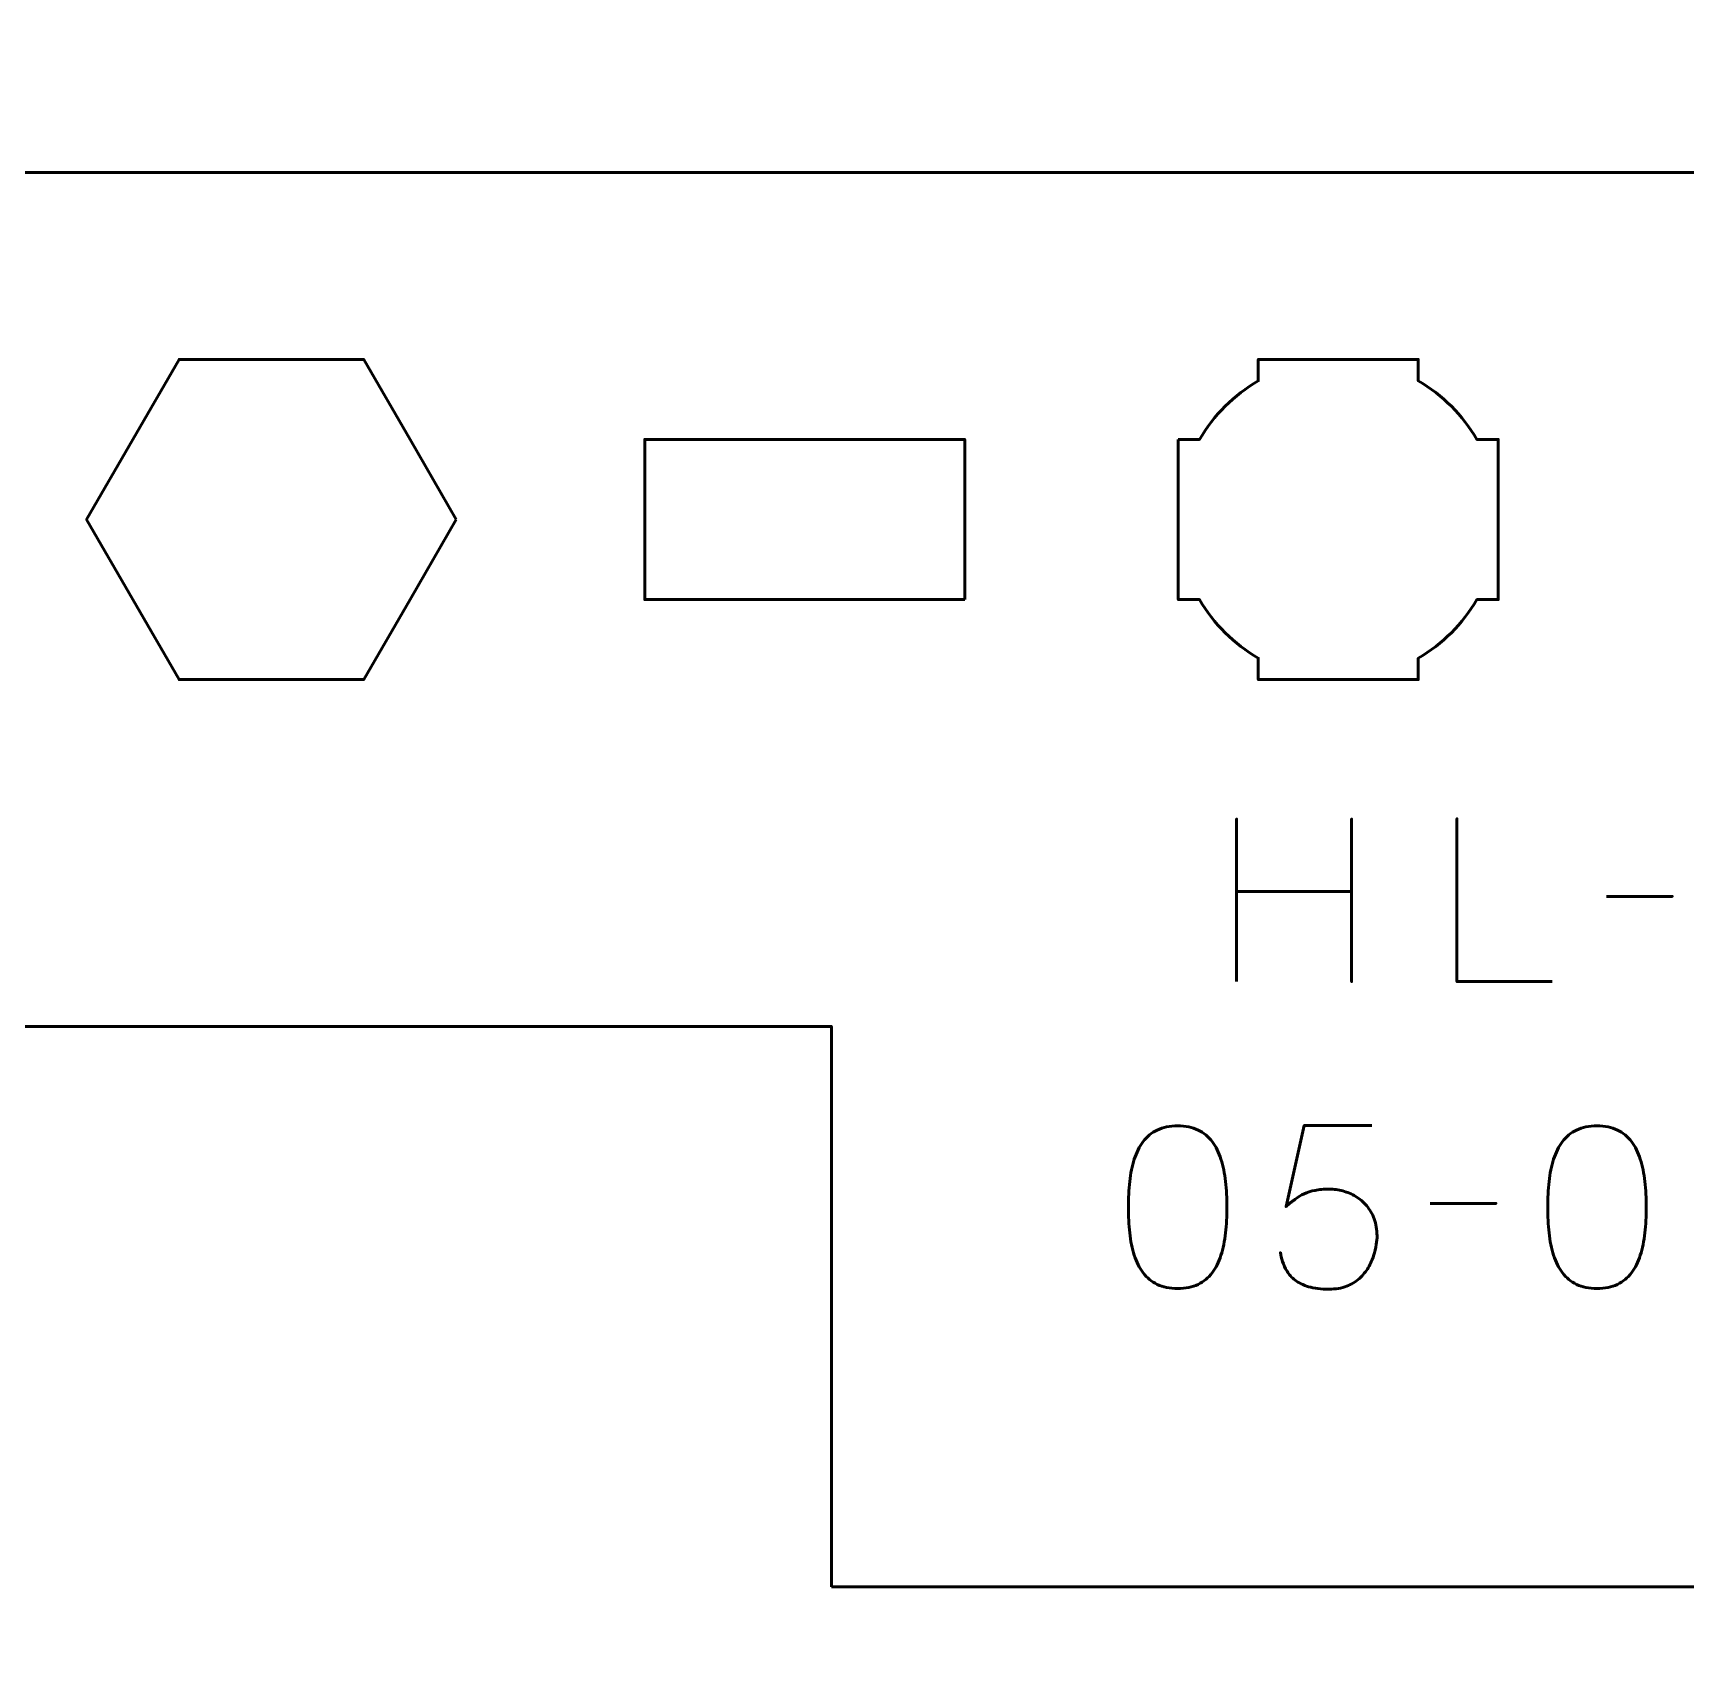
# Model space of a CAD drawing. Header units: centimetres. Extents: x -21 to 0, y -29.7 to 0.
# Drawn here: x -16.097 to -12.998, y -9.115 to -6.038 of the extents above; entities that cross this region are included whole.
import ezdxf

# ---------------------------------------------------------------- set-up
doc = ezdxf.new("R2010")
doc.units = ezdxf.units.CM
doc.header["$MEASUREMENT"] = 0
doc.layers.add('Layer 1', color=7, linetype='Continuous')

msp = doc.modelspace()

# ---------------------------------------------------------------- linework, layer by layer
at = {"layer": 'Layer 1', "color": 1, "lineweight": 53}
msp.add_open_spline([(-21.00003, -29.19995), (-21.00003, -29.19995), (-21.00003, -5.29992), (-21.00003, -5.29992), (-21.00003, -5.29992), (-21.00003, -5.21709), (-20.93286, -5.14992), (-20.85003, -5.14992), (-20.85003, -5.14992), (-20.7672, -5.14992), (-20.70003, -5.08275), (-20.70003, -4.99992), (-20.70003, -4.99992), (-20.70003, -4.91709), (-20.7672, -4.84992), (-20.85003, -4.84992), (-20.85003, -4.84992), (-20.93286, -4.84992), (-21.00003, -4.78275), (-21.00003, -4.69992), (-21.00003, -4.69992), (-21.00003, -4.61709), (-20.93286, -4.54992), (-20.85003, -4.54992), (-20.85003, -4.54992), (-20.7672, -4.54992), (-20.70003, -4.48275), (-20.70003, -4.39992), (-20.70003, -4.39992), (-20.70003, -4.31709), (-20.7672, -4.24992), (-20.85003, -4.24992), (-20.85003, -4.24992), (-20.93286, -4.24992), (-21.00003, -4.18275), (-21.00003, -4.09992), (-21.00003, -4.09992), (-21.00003, -4.01709), (-20.93286, -3.94992), (-20.85003, -3.94992), (-20.85003, -3.94992), (-20.7672, -3.94992), (-20.70003, -3.88275), (-20.70003, -3.79992), (-20.70003, -3.79992), (-20.70003, -3.71709), (-20.7672, -3.64992), (-20.85003, -3.64992), (-20.85003, -3.64992), (-20.93286, -3.64992), (-21.00003, -3.58275), (-21.00003, -3.49992), (-21.00003, -3.49992), (-21.00003, -3.41709), (-20.93286, -3.34992), (-20.85003, -3.34992), (-20.85003, -3.34992), (-20.7672, -3.34992), (-20.70003, -3.28275), (-20.70003, -3.19992), (-20.70003, -3.19992), (-20.70003, -3.11709), (-20.7672, -3.04992), (-20.85003, -3.04992), (-20.85003, -3.04992), (-20.93286, -3.04992), (-21.00003, -2.98275), (-21.00003, -2.89992), (-21.00003, -2.89992), (-21.00003, -2.81709), (-20.93286, -2.74992), (-20.85003, -2.74992), (-20.85003, -2.74992), (-20.7672, -2.74992), (-20.70003, -2.68275), (-20.70003, -2.59992), (-20.70003, -2.59992), (-20.70003, -2.51709), (-20.7672, -2.44992), (-20.85003, -2.44992), (-20.85003, -2.44992), (-20.93286, -2.44992), (-21.00003, -2.38275), (-21.00003, -2.29992), (-21.00003, -2.29992), (-21.00003, -2.21709), (-20.93286, -2.14992), (-20.85003, -2.14992), (-20.85003, -2.14992), (-20.7672, -2.14992), (-20.70003, -2.08275), (-20.70003, -1.99992), (-20.70003, -1.99992), (-20.70003, -1.91709), (-20.7672, -1.84992), (-20.85003, -1.84992), (-20.85003, -1.84992), (-20.93286, -1.84992), (-21.00003, -1.78275), (-21.00003, -1.69992), (-21.00003, -1.69992), (-21.00003, -1.61709), (-20.93286, -1.54992), (-20.85003, -1.54992), (-20.85003, -1.54992), (-20.7672, -1.54992), (-20.70003, -1.48275), (-20.70003, -1.39992), (-20.70003, -1.39992), (-20.70003, -1.31709), (-20.7672, -1.24992), (-20.85003, -1.24992), (-20.85003, -1.24992), (-20.93286, -1.24992), (-21.00003, -1.18275), (-21.00003, -1.09992), (-21.00003, -1.09992), (-21.00003, -1.09992), (-21.00003, -0.49992), (-21.00003, -0.49992), (-21.00003, -0.49992), (-21.00003, -0.22295), (-20.77694, 0.00004), (-20.49994, 0.00004), (-20.49994, 0.00004), (-20.49994, 0.00004), (-0.50008, 0.00004), (-0.50008, 0.00004), (-0.50008, 0.00004), (-0.22294, 0.00004), (0.00002, -0.22295), (0.00002, -0.49992), (0.00002, -0.49992), (0.00002, -0.49992), (0.00002, -29.19995), (0.00002, -29.19995), (0.00002, -29.19995), (0.00002, -29.47695), (-0.22294, -29.70004), (-0.50008, -29.70004), (-0.50008, -29.70004), (-0.50008, -29.70004), (-20.49994, -29.70004), (-20.49994, -29.70004), (-20.49994, -29.70004), (-20.77694, -29.70004), (-21.00003, -29.47695), (-21.00003, -29.19995)], degree=3, knots=[0, 0, 0, 0, 0.027027, 0.027027, 0.027027, 0.027027, 0.0540541, 0.0540541, 0.0540541, 0.0540541, 0.0810811, 0.0810811, 0.0810811, 0.0810811, 0.1081081, 0.1081081, 0.1081081, 0.1081081, 0.1351351, 0.1351351, 0.1351351, 0.1351351, 0.1621622, 0.1621622, 0.1621622, 0.1621622, 0.1891892, 0.1891892, 0.1891892, 0.1891892, 0.2162162, 0.2162162, 0.2162162, 0.2162162, 0.2432432, 0.2432432, 0.2432432, 0.2432432, 0.2702703, 0.2702703, 0.2702703, 0.2702703, 0.2972973, 0.2972973, 0.2972973, 0.2972973, 0.3243243, 0.3243243, 0.3243243, 0.3243243, 0.3513514, 0.3513514, 0.3513514, 0.3513514, 0.3783784, 0.3783784, 0.3783784, 0.3783784, 0.4054054, 0.4054054, 0.4054054, 0.4054054, 0.4324324, 0.4324324, 0.4324324, 0.4324324, 0.4594595, 0.4594595, 0.4594595, 0.4594595, 0.4864865, 0.4864865, 0.4864865, 0.4864865, 0.5135135, 0.5135135, 0.5135135, 0.5135135, 0.5405405, 0.5405405, 0.5405405, 0.5405405, 0.5675676, 0.5675676, 0.5675676, 0.5675676, 0.5945946, 0.5945946, 0.5945946, 0.5945946, 0.6216216, 0.6216216, 0.6216216, 0.6216216, 0.6486486, 0.6486486, 0.6486486, 0.6486486, 0.6756757, 0.6756757, 0.6756757, 0.6756757, 0.7027027, 0.7027027, 0.7027027, 0.7027027, 0.7297297, 0.7297297, 0.7297297, 0.7297297, 0.7567568, 0.7567568, 0.7567568, 0.7567568, 0.7837838, 0.7837838, 0.7837838, 0.7837838, 0.8108108, 0.8108108, 0.8108108, 0.8108108, 0.8378378, 0.8378378, 0.8378378, 0.8378378, 0.8648649, 0.8648649, 0.8648649, 0.8648649, 0.8918919, 0.8918919, 0.8918919, 0.8918919, 0.9189189, 0.9189189, 0.9189189, 0.9189189, 0.9459459, 0.9459459, 0.9459459, 0.9459459, 0.972973, 0.972973, 0.972973, 0.972973, 1, 1, 1, 1], dxfattribs=at)
at = {"layer": 'Layer 1', "color": 3, "lineweight": 53}
msp.add_open_spline([(-14.60009, -8.95015), (-14.60009, -8.95015), (-14.60009, -7.90007), (-14.60009, -7.90007), (-14.60009, -7.90007), (-14.60009, -7.90007), (-16.65004, -7.90007), (-16.65004, -7.90007), (-16.65004, -7.90007), (-16.65004, -7.90007), (-18.69999, -7.90008), (-18.69999, -7.90008), (-18.69999, -7.90008), (-18.69999, -7.90008), (-18.69999, -8.95015), (-18.69999, -8.95015), (-18.69999, -8.95015), (-19.33724, -8.95015), (-19.72532, -8.95015), (-20.29999, -8.95015), (-20.29999, -8.95015), (-20.29999, -8.95015), (-20.29999, -6.80014), (-20.29999, -6.80014), (-20.29999, -6.80014), (-20.29999, -6.52314), (-20.07689, -6.30005), (-19.79989, -6.30005), (-19.79989, -6.30005), (-19.79989, -6.30005), (-16.65004, -6.30005), (-16.65004, -6.30005), (-16.65004, -6.30005), (-16.65004, -6.30005), (-11.50019, -6.30005), (-11.50019, -6.30005), (-11.50019, -6.30005), (-11.22324, -6.30005), (-11.00017, -6.52293), (-11.00009, -6.79999), (-11.00009, -6.79999), (-11.00009, -6.79999), (-11.00009, -8.95015), (-11.00009, -8.95015), (-11.00009, -8.95015), (-11.00009, -8.95015), (-11.35005, -8.95015), (-11.35005, -8.95015), (-11.35005, -8.95015), (-11.35005, -8.95015), (-11.35005, -8.8), (-11.35005, -8.8), (-11.35005, -8.8), (-11.35005, -8.8), (-11.39024, -8.8), (-11.39024, -8.8), (-11.39024, -8.8), (-11.41658, -8.7545), (-11.45454, -8.71656), (-11.50005, -8.69022), (-11.50005, -8.69022), (-11.50005, -8.69022), (-11.50005, -8.65001), (-11.50005, -8.65001), (-11.50005, -8.65001), (-11.50005, -8.65001), (-11.80005, -8.65001), (-11.80005, -8.65001), (-11.80005, -8.65001), (-11.80005, -8.65001), (-11.80005, -8.69024), (-11.80005, -8.69024), (-11.80005, -8.69024), (-11.84555, -8.71658), (-11.88351, -8.75451), (-11.90985, -8.8), (-11.90985, -8.8), (-11.90985, -8.8), (-11.95004, -8.8), (-11.95004, -8.8), (-11.95004, -8.8), (-11.95004, -8.8), (-11.95004, -8.94852), (-11.95004, -8.94852), (-11.95004, -8.94852), (-11.95004, -8.94852), (-11.95006, -8.95007), (-11.95006, -8.95007), (-11.95006, -8.95007), (-11.95006, -8.95007), (-11.95006, -8.95015), (-11.95006, -8.95015), (-11.95006, -8.95015), (-11.95006, -8.95015), (-12.35014, -8.95015), (-12.35014, -8.95015), (-12.35014, -8.95015), (-12.35014, -8.95015), (-12.35014, -8.79999), (-12.35014, -8.79999), (-12.35014, -8.79999), (-12.35014, -8.79999), (-12.95013, -8.79999), (-12.95013, -8.79999), (-12.95013, -8.79999), (-12.95013, -8.79999), (-12.95013, -8.95015), (-12.95013, -8.95015), (-12.95013, -8.95015), (-13.6242, -8.95015), (-13.78067, -8.95015), (-14.60009, -8.95015)], degree=3, knots=[0, 0, 0, 0, 0.0357143, 0.0357143, 0.0357143, 0.0357143, 0.0714286, 0.0714286, 0.0714286, 0.0714286, 0.1071429, 0.1071429, 0.1071429, 0.1071429, 0.1428571, 0.1428571, 0.1428571, 0.1428571, 0.1785714, 0.1785714, 0.1785714, 0.1785714, 0.2142857, 0.2142857, 0.2142857, 0.2142857, 0.25, 0.25, 0.25, 0.25, 0.2857143, 0.2857143, 0.2857143, 0.2857143, 0.3214286, 0.3214286, 0.3214286, 0.3214286, 0.3571429, 0.3571429, 0.3571429, 0.3571429, 0.3928571, 0.3928571, 0.3928571, 0.3928571, 0.4285714, 0.4285714, 0.4285714, 0.4285714, 0.4642857, 0.4642857, 0.4642857, 0.4642857, 0.5, 0.5, 0.5, 0.5, 0.5357143, 0.5357143, 0.5357143, 0.5357143, 0.5714286, 0.5714286, 0.5714286, 0.5714286, 0.6071429, 0.6071429, 0.6071429, 0.6071429, 0.6428571, 0.6428571, 0.6428571, 0.6428571, 0.6785714, 0.6785714, 0.6785714, 0.6785714, 0.7142857, 0.7142857, 0.7142857, 0.7142857, 0.75, 0.75, 0.75, 0.75, 0.7857143, 0.7857143, 0.7857143, 0.7857143, 0.8214286, 0.8214286, 0.8214286, 0.8214286, 0.8571429, 0.8571429, 0.8571429, 0.8571429, 0.8928571, 0.8928571, 0.8928571, 0.8928571, 0.9285714, 0.9285714, 0.9285714, 0.9285714, 0.9642857, 0.9642857, 0.9642857, 0.9642857, 1, 1, 1, 1], dxfattribs=at)
at = {"layer": 'Layer 1', "lineweight": 53}
for points, knots in [([(-15.30361, -6.9501), (-15.30361, -6.9501), (-15.39021, -7.10011), (-15.39021, -7.10011), (-15.39021, -7.10011), (-15.39021, -7.10011), (-15.47681, -7.2501), (-15.47681, -7.2501), (-15.47681, -7.2501), (-15.47681, -7.2501), (-15.65002, -7.2501), (-15.65002, -7.2501), (-15.65002, -7.2501), (-15.65002, -7.2501), (-15.82323, -7.2501), (-15.82323, -7.2501), (-15.82323, -7.2501), (-15.82323, -7.2501), (-15.90983, -7.10011), (-15.90983, -7.10011), (-15.90983, -7.10011), (-15.90983, -7.10011), (-15.99643, -6.9501), (-15.99643, -6.9501), (-15.99643, -6.9501), (-15.99643, -6.9501), (-15.90983, -6.80009), (-15.90983, -6.80009), (-15.90983, -6.80009), (-15.90983, -6.80009), (-15.82323, -6.6501), (-15.82323, -6.6501), (-15.82323, -6.6501), (-15.82323, -6.6501), (-15.65002, -6.6501), (-15.65002, -6.6501), (-15.65002, -6.6501), (-15.65002, -6.6501), (-15.47681, -6.6501), (-15.47681, -6.6501), (-15.47681, -6.6501), (-15.47681, -6.6501), (-15.39021, -6.80009), (-15.39021, -6.80009), (-15.39021, -6.80009), (-15.39021, -6.80009), (-15.30361, -6.9501), (-15.30361, -6.9501)], [0, 0, 0, 0, 0.0833333, 0.0833333, 0.0833333, 0.0833333, 0.1666667, 0.1666667, 0.1666667, 0.1666667, 0.25, 0.25, 0.25, 0.25, 0.3333333, 0.3333333, 0.3333333, 0.3333333, 0.4166667, 0.4166667, 0.4166667, 0.4166667, 0.5, 0.5, 0.5, 0.5, 0.5833333, 0.5833333, 0.5833333, 0.5833333, 0.6666667, 0.6666667, 0.6666667, 0.6666667, 0.75, 0.75, 0.75, 0.75, 0.8333333, 0.8333333, 0.8333333, 0.8333333, 0.9166667, 0.9166667, 0.9166667, 0.9166667, 1, 1, 1, 1]), ([(-13.95004, -6.8), (-13.95004, -6.8), (-13.95004, -6.94852), (-13.95004, -6.94852), (-13.95004, -6.94852), (-13.95004, -6.94852), (-13.95006, -6.95007), (-13.95006, -6.95007), (-13.95006, -6.95007), (-13.95006, -6.95007), (-13.95004, -6.95162), (-13.95004, -6.95162), (-13.95004, -6.95162), (-13.95004, -6.95162), (-13.95004, -7.1), (-13.95004, -7.1), (-13.95004, -7.1), (-13.95004, -7.1), (-13.90995, -7.1), (-13.90995, -7.1), (-13.90995, -7.1), (-13.8836, -7.14557), (-13.8456, -7.18355), (-13.80005, -7.20991), (-13.80005, -7.20991), (-13.80005, -7.20991), (-13.80005, -7.25), (-13.80005, -7.25), (-13.80005, -7.25), (-13.80005, -7.25), (-13.656, -7.25), (-13.656, -7.25), (-13.656, -7.25), (-13.656, -7.25), (-13.65006, -7.25006), (-13.65006, -7.25006), (-13.65006, -7.25006), (-13.65006, -7.25006), (-13.64412, -7.25), (-13.64412, -7.25), (-13.64412, -7.25), (-13.64412, -7.25), (-13.50005, -7.25), (-13.50005, -7.25), (-13.50005, -7.25), (-13.50005, -7.25), (-13.50005, -7.20993), (-13.50005, -7.20993), (-13.50005, -7.20993), (-13.45448, -7.18357), (-13.41649, -7.14558), (-13.39015, -7.1), (-13.39015, -7.1), (-13.39015, -7.1), (-13.35005, -7.1), (-13.35005, -7.1), (-13.35005, -7.1), (-13.35005, -7.1), (-13.35005, -6.8), (-13.35005, -6.8), (-13.35005, -6.8), (-13.35005, -6.8), (-13.39024, -6.8), (-13.39024, -6.8), (-13.39024, -6.8), (-13.41658, -6.7545), (-13.45454, -6.71656), (-13.50005, -6.69022), (-13.50005, -6.69022), (-13.50005, -6.69022), (-13.50005, -6.65001), (-13.50005, -6.65001), (-13.50005, -6.65001), (-13.50005, -6.65001), (-13.80005, -6.65001), (-13.80005, -6.65001), (-13.80005, -6.65001), (-13.80005, -6.65001), (-13.80005, -6.69024), (-13.80005, -6.69024), (-13.80005, -6.69024), (-13.84555, -6.71658), (-13.88351, -6.75451), (-13.90985, -6.8), (-13.90985, -6.8), (-13.90985, -6.8), (-13.95004, -6.8), (-13.95004, -6.8)], [0, 0, 0, 0, 0.0454545, 0.0454545, 0.0454545, 0.0454545, 0.0909091, 0.0909091, 0.0909091, 0.0909091, 0.1363636, 0.1363636, 0.1363636, 0.1363636, 0.1818182, 0.1818182, 0.1818182, 0.1818182, 0.2272727, 0.2272727, 0.2272727, 0.2272727, 0.2727273, 0.2727273, 0.2727273, 0.2727273, 0.3181818, 0.3181818, 0.3181818, 0.3181818, 0.3636364, 0.3636364, 0.3636364, 0.3636364, 0.4090909, 0.4090909, 0.4090909, 0.4090909, 0.4545455, 0.4545455, 0.4545455, 0.4545455, 0.5, 0.5, 0.5, 0.5, 0.5454545, 0.5454545, 0.5454545, 0.5454545, 0.5909091, 0.5909091, 0.5909091, 0.5909091, 0.6363636, 0.6363636, 0.6363636, 0.6363636, 0.6818182, 0.6818182, 0.6818182, 0.6818182, 0.7272727, 0.7272727, 0.7272727, 0.7272727, 0.7727273, 0.7727273, 0.7727273, 0.7727273, 0.8181818, 0.8181818, 0.8181818, 0.8181818, 0.8636364, 0.8636364, 0.8636364, 0.8636364, 0.9090909, 0.9090909, 0.9090909, 0.9090909, 0.9545455, 0.9545455, 0.9545455, 0.9545455, 1, 1, 1, 1]), ([(-14.35014, -7.1), (-14.35014, -7.1), (-14.35014, -6.79999), (-14.35014, -6.79999), (-14.35014, -6.79999), (-14.35014, -6.79999), (-14.95013, -6.79999), (-14.95013, -6.79999), (-14.95013, -6.79999), (-14.95013, -6.79999), (-14.95013, -7.1), (-14.95013, -7.1), (-14.95013, -7.1), (-14.95013, -7.1), (-14.35014, -7.1), (-14.35014, -7.1)], [0, 0, 0, 0, 0.25, 0.25, 0.25, 0.25, 0.5, 0.5, 0.5, 0.5, 0.75, 0.75, 0.75, 0.75, 1, 1, 1, 1])]:
    msp.add_open_spline(points, degree=3, knots=knots, dxfattribs=at)
at = {"layer": 'Layer 1', "color": 5, "lineweight": 53}
for points, knots in [([(-13.84064, -7.81594), (-13.84064, -7.81594), (-13.84064, -7.64703), (-13.84064, -7.64703), (-13.84064, -7.64703), (-13.84064, -7.64703), (-13.62517, -7.64703), (-13.62517, -7.64703), (-13.62517, -7.64703), (-13.62517, -7.64703), (-13.62517, -7.81594), (-13.62517, -7.81594), (-13.62517, -7.81594), (-13.62517, -7.81594), (-13.62517, -7.51114), (-13.62517, -7.51114), (-13.62517, -7.51114), (-13.62517, -7.51114), (-13.62517, -7.64703), (-13.62517, -7.64703), (-13.62517, -7.64703), (-13.62517, -7.64703), (-13.84064, -7.64703), (-13.84064, -7.64703), (-13.84064, -7.64703), (-13.84064, -7.64703), (-13.84064, -7.51114), (-13.84064, -7.51114), (-13.84064, -7.51114), (-13.84064, -7.51114), (-13.84064, -7.81594), (-13.84064, -7.81594)], [0, 0, 0, 0, 0.125, 0.125, 0.125, 0.125, 0.25, 0.25, 0.25, 0.25, 0.375, 0.375, 0.375, 0.375, 0.5, 0.5, 0.5, 0.5, 0.625, 0.625, 0.625, 0.625, 0.75, 0.75, 0.75, 0.75, 0.875, 0.875, 0.875, 0.875, 1, 1, 1, 1]), ([(-13.24925, -7.81594), (-13.24925, -7.81594), (-13.42747, -7.81594), (-13.42747, -7.81594), (-13.42747, -7.81594), (-13.42747, -7.81594), (-13.42747, -7.51072), (-13.42747, -7.51072), (-13.42747, -7.51072), (-13.42747, -7.51072), (-13.42747, -7.81594), (-13.42747, -7.81594), (-13.42747, -7.81594), (-13.42747, -7.81594), (-13.24925, -7.81594), (-13.24925, -7.81594)], [0, 0, 0, 0, 0.25, 0.25, 0.25, 0.25, 0.5, 0.5, 0.5, 0.5, 0.75, 0.75, 0.75, 0.75, 1, 1, 1, 1]), ([(-13.14723, -7.65634), (-13.14723, -7.65634), (-13.02404, -7.65634), (-13.02404, -7.65634), (-13.02404, -7.65634), (-13.02404, -7.65634), (-13.14723, -7.65634), (-13.14723, -7.65634)], [0, 0, 0, 0, 0.5, 0.5, 0.5, 0.5, 1, 1, 1, 1]), ([(-13.95112, -8.39125), (-13.93631, -8.39118), (-13.92354, -8.38857), (-13.91288, -8.38349), (-13.91288, -8.38349), (-13.9023, -8.37841), (-13.89348, -8.37114), (-13.88643, -8.3619), (-13.88643, -8.3619), (-13.87944, -8.35259), (-13.87394, -8.34158), (-13.86985, -8.32888), (-13.86985, -8.32888), (-13.86582, -8.31618), (-13.86293, -8.30228), (-13.86131, -8.28704), (-13.86131, -8.28704), (-13.85961, -8.2718), (-13.85877, -8.25578), (-13.85884, -8.23885), (-13.85884, -8.23885), (-13.85877, -8.22199), (-13.85961, -8.20597), (-13.86131, -8.1908), (-13.86131, -8.1908), (-13.86293, -8.17563), (-13.86582, -8.16166), (-13.86985, -8.14896), (-13.86985, -8.14896), (-13.87394, -8.13633), (-13.87944, -8.12533), (-13.88643, -8.11594), (-13.88643, -8.11594), (-13.89348, -8.10663), (-13.9023, -8.09936), (-13.91288, -8.09428), (-13.91288, -8.09428), (-13.92354, -8.08913), (-13.93631, -8.08652), (-13.95112, -8.08645), (-13.95112, -8.08645), (-13.96594, -8.08652), (-13.97871, -8.08913), (-13.98937, -8.09428), (-13.98937, -8.09428), (-13.99995, -8.09936), (-14.00877, -8.10663), (-14.01582, -8.11594), (-14.01582, -8.11594), (-14.02281, -8.12533), (-14.02831, -8.13633), (-14.0324, -8.14896), (-14.0324, -8.14896), (-14.03643, -8.16166), (-14.03932, -8.17563), (-14.04094, -8.1908), (-14.04094, -8.1908), (-14.04263, -8.20597), (-14.04348, -8.22199), (-14.04341, -8.23885), (-14.04341, -8.23885), (-14.04348, -8.25578), (-14.04263, -8.2718), (-14.04094, -8.28704), (-14.04094, -8.28704), (-14.03932, -8.30228), (-14.03643, -8.31618), (-14.0324, -8.32888), (-14.0324, -8.32888), (-14.02831, -8.34158), (-14.02281, -8.35259), (-14.01582, -8.3619), (-14.01582, -8.3619), (-14.00877, -8.37114), (-13.99995, -8.37841), (-13.98937, -8.38349), (-13.98937, -8.38349), (-13.97871, -8.38857), (-13.96594, -8.39118), (-13.95112, -8.39125)], [0, 0, 0, 0, 0.05, 0.05, 0.05, 0.05, 0.1, 0.1, 0.1, 0.1, 0.15, 0.15, 0.15, 0.15, 0.2, 0.2, 0.2, 0.2, 0.25, 0.25, 0.25, 0.25, 0.3, 0.3, 0.3, 0.3, 0.35, 0.35, 0.35, 0.35, 0.4, 0.4, 0.4, 0.4, 0.45, 0.45, 0.45, 0.45, 0.5, 0.5, 0.5, 0.5, 0.55, 0.55, 0.55, 0.55, 0.6, 0.6, 0.6, 0.6, 0.65, 0.65, 0.65, 0.65, 0.7, 0.7, 0.7, 0.7, 0.75, 0.75, 0.75, 0.75, 0.8, 0.8, 0.8, 0.8, 0.85, 0.85, 0.85, 0.85, 0.9, 0.9, 0.9, 0.9, 0.95, 0.95, 0.95, 0.95, 1, 1, 1, 1]), ([(-13.95112, -8.39125), (-13.93631, -8.39118), (-13.92354, -8.38857), (-13.91288, -8.38349), (-13.91288, -8.38349), (-13.9023, -8.37841), (-13.89348, -8.37114), (-13.88643, -8.3619), (-13.88643, -8.3619), (-13.87944, -8.35259), (-13.87394, -8.34158), (-13.86985, -8.32888), (-13.86985, -8.32888), (-13.86582, -8.31618), (-13.86293, -8.30228), (-13.86131, -8.28704), (-13.86131, -8.28704), (-13.85961, -8.2718), (-13.85877, -8.25578), (-13.85884, -8.23885), (-13.85884, -8.23885), (-13.85877, -8.22199), (-13.85961, -8.20597), (-13.86131, -8.1908), (-13.86131, -8.1908), (-13.86293, -8.17563), (-13.86582, -8.16166), (-13.86985, -8.14896), (-13.86985, -8.14896), (-13.87394, -8.13633), (-13.87944, -8.12533), (-13.88643, -8.11594), (-13.88643, -8.11594), (-13.89348, -8.10663), (-13.9023, -8.09936), (-13.91288, -8.09428), (-13.91288, -8.09428), (-13.92354, -8.08913), (-13.93631, -8.08652), (-13.95112, -8.08645), (-13.95112, -8.08645), (-13.96594, -8.08652), (-13.97871, -8.08913), (-13.98937, -8.09428), (-13.98937, -8.09428), (-13.99995, -8.09936), (-14.00877, -8.10663), (-14.01582, -8.11594), (-14.01582, -8.11594), (-14.02281, -8.12533), (-14.02831, -8.13633), (-14.0324, -8.14896), (-14.0324, -8.14896), (-14.03643, -8.16166), (-14.03932, -8.17563), (-14.04094, -8.1908), (-14.04094, -8.1908), (-14.04263, -8.20597), (-14.04348, -8.22199), (-14.04341, -8.23885), (-14.04341, -8.23885), (-14.04348, -8.25578), (-14.04263, -8.2718), (-14.04094, -8.28704), (-14.04094, -8.28704), (-14.03932, -8.30228), (-14.03643, -8.31618), (-14.0324, -8.32888), (-14.0324, -8.32888), (-14.02831, -8.34158), (-14.02281, -8.35259), (-14.01582, -8.3619), (-14.01582, -8.3619), (-14.00877, -8.37114), (-13.99995, -8.37841), (-13.98937, -8.38349), (-13.98937, -8.38349), (-13.97871, -8.38857), (-13.96594, -8.39118), (-13.95112, -8.39125)], [0, 0, 0, 0, 0.05, 0.05, 0.05, 0.05, 0.1, 0.1, 0.1, 0.1, 0.15, 0.15, 0.15, 0.15, 0.2, 0.2, 0.2, 0.2, 0.25, 0.25, 0.25, 0.25, 0.3, 0.3, 0.3, 0.3, 0.35, 0.35, 0.35, 0.35, 0.4, 0.4, 0.4, 0.4, 0.45, 0.45, 0.45, 0.45, 0.5, 0.5, 0.5, 0.5, 0.55, 0.55, 0.55, 0.55, 0.6, 0.6, 0.6, 0.6, 0.65, 0.65, 0.65, 0.65, 0.7, 0.7, 0.7, 0.7, 0.75, 0.75, 0.75, 0.75, 0.8, 0.8, 0.8, 0.8, 0.85, 0.85, 0.85, 0.85, 0.9, 0.9, 0.9, 0.9, 0.95, 0.95, 0.95, 0.95, 1, 1, 1, 1]), ([(-13.58706, -8.08603), (-13.58706, -8.08603), (-13.71406, -8.08603), (-13.71406, -8.08603), (-13.71406, -8.08603), (-13.71406, -8.08603), (-13.74793, -8.23758), (-13.74793, -8.23758), (-13.74793, -8.23758), (-13.742, -8.2325), (-13.73636, -8.22792), (-13.73092, -8.22389), (-13.73092, -8.22389), (-13.72556, -8.21987), (-13.71992, -8.21649), (-13.71392, -8.21366), (-13.71392, -8.21366), (-13.70799, -8.21084), (-13.70122, -8.20872), (-13.6936, -8.20724), (-13.6936, -8.20724), (-13.68605, -8.20576), (-13.67702, -8.20498), (-13.66665, -8.20498), (-13.66665, -8.20498), (-13.65818, -8.20498), (-13.64971, -8.20611), (-13.64125, -8.20844), (-13.64125, -8.20844), (-13.63278, -8.2107), (-13.62474, -8.21416), (-13.61712, -8.21874), (-13.61712, -8.21874), (-13.60943, -8.2234), (-13.60265, -8.22919), (-13.59673, -8.23617), (-13.59673, -8.23617), (-13.59073, -8.24316), (-13.586, -8.25134), (-13.58262, -8.26072), (-13.58262, -8.26072), (-13.57916, -8.27011), (-13.5774, -8.28076), (-13.57733, -8.29261), (-13.57733, -8.29261), (-13.57725, -8.29699), (-13.57775, -8.30249), (-13.57874, -8.30898), (-13.57874, -8.30898), (-13.57965, -8.31547), (-13.58135, -8.32253), (-13.58375, -8.33001), (-13.58375, -8.33001), (-13.58614, -8.33749), (-13.58953, -8.3449), (-13.59383, -8.35223), (-13.59383, -8.35223), (-13.59814, -8.35957), (-13.60364, -8.36627), (-13.61027, -8.37234), (-13.61027, -8.37234), (-13.61691, -8.37841), (-13.62495, -8.38328), (-13.63433, -8.38695), (-13.63433, -8.38695), (-13.64379, -8.39054), (-13.65487, -8.39245), (-13.66749, -8.39252), (-13.66749, -8.39252), (-13.68259, -8.39245), (-13.69529, -8.39083), (-13.70559, -8.38779), (-13.70559, -8.38779), (-13.7159, -8.38469), (-13.72429, -8.38067), (-13.73078, -8.37559), (-13.73078, -8.37559), (-13.73734, -8.37051), (-13.74242, -8.36493), (-13.74609, -8.35887), (-13.74609, -8.35887), (-13.74976, -8.3528), (-13.75251, -8.34673), (-13.75435, -8.34066), (-13.75435, -8.34066), (-13.75618, -8.33459), (-13.75759, -8.32902), (-13.75851, -8.32394), (-13.75851, -8.32394), (-13.75759, -8.32902), (-13.75618, -8.33459), (-13.75435, -8.34066), (-13.75435, -8.34066), (-13.75251, -8.34673), (-13.74976, -8.3528), (-13.74609, -8.35887), (-13.74609, -8.35887), (-13.74242, -8.36493), (-13.73734, -8.37051), (-13.73078, -8.37559), (-13.73078, -8.37559), (-13.72429, -8.38067), (-13.7159, -8.38469), (-13.70559, -8.38779), (-13.70559, -8.38779), (-13.69529, -8.39083), (-13.68259, -8.39245), (-13.66749, -8.39252), (-13.66749, -8.39252), (-13.65487, -8.39245), (-13.64379, -8.39054), (-13.63433, -8.38695), (-13.63433, -8.38695), (-13.62495, -8.38328), (-13.61691, -8.37841), (-13.61027, -8.37234), (-13.61027, -8.37234), (-13.60364, -8.36627), (-13.59814, -8.35957), (-13.59383, -8.35223), (-13.59383, -8.35223), (-13.58953, -8.3449), (-13.58614, -8.33749), (-13.58375, -8.33001), (-13.58375, -8.33001), (-13.58135, -8.32253), (-13.57965, -8.31547), (-13.57874, -8.30898), (-13.57874, -8.30898), (-13.57775, -8.30249), (-13.57725, -8.29699), (-13.57733, -8.29261), (-13.57733, -8.29261), (-13.5774, -8.28076), (-13.57916, -8.27011), (-13.58262, -8.26072), (-13.58262, -8.26072), (-13.586, -8.25134), (-13.59073, -8.24316), (-13.59673, -8.23617), (-13.59673, -8.23617), (-13.60265, -8.22919), (-13.60943, -8.2234), (-13.61712, -8.21874), (-13.61712, -8.21874), (-13.62474, -8.21416), (-13.63278, -8.2107), (-13.64125, -8.20844), (-13.64125, -8.20844), (-13.64971, -8.20611), (-13.65818, -8.20498), (-13.66665, -8.20498), (-13.66665, -8.20498), (-13.67702, -8.20498), (-13.68605, -8.20576), (-13.6936, -8.20724), (-13.6936, -8.20724), (-13.70122, -8.20872), (-13.70799, -8.21084), (-13.71392, -8.21366), (-13.71392, -8.21366), (-13.71992, -8.21649), (-13.72556, -8.21987), (-13.73092, -8.22389), (-13.73092, -8.22389), (-13.73636, -8.22792), (-13.742, -8.2325), (-13.74793, -8.23758), (-13.74793, -8.23758), (-13.74793, -8.23758), (-13.71406, -8.08603), (-13.71406, -8.08603), (-13.71406, -8.08603), (-13.71406, -8.08603), (-13.58706, -8.08603), (-13.58706, -8.08603)], [0, 0, 0, 0, 0.0227273, 0.0227273, 0.0227273, 0.0227273, 0.0454545, 0.0454545, 0.0454545, 0.0454545, 0.0681818, 0.0681818, 0.0681818, 0.0681818, 0.0909091, 0.0909091, 0.0909091, 0.0909091, 0.1136364, 0.1136364, 0.1136364, 0.1136364, 0.1363636, 0.1363636, 0.1363636, 0.1363636, 0.1590909, 0.1590909, 0.1590909, 0.1590909, 0.1818182, 0.1818182, 0.1818182, 0.1818182, 0.2045455, 0.2045455, 0.2045455, 0.2045455, 0.2272727, 0.2272727, 0.2272727, 0.2272727, 0.25, 0.25, 0.25, 0.25, 0.2727273, 0.2727273, 0.2727273, 0.2727273, 0.2954545, 0.2954545, 0.2954545, 0.2954545, 0.3181818, 0.3181818, 0.3181818, 0.3181818, 0.3409091, 0.3409091, 0.3409091, 0.3409091, 0.3636364, 0.3636364, 0.3636364, 0.3636364, 0.3863636, 0.3863636, 0.3863636, 0.3863636, 0.4090909, 0.4090909, 0.4090909, 0.4090909, 0.4318182, 0.4318182, 0.4318182, 0.4318182, 0.4545455, 0.4545455, 0.4545455, 0.4545455, 0.4772727, 0.4772727, 0.4772727, 0.4772727, 0.5, 0.5, 0.5, 0.5, 0.5227273, 0.5227273, 0.5227273, 0.5227273, 0.5454545, 0.5454545, 0.5454545, 0.5454545, 0.5681818, 0.5681818, 0.5681818, 0.5681818, 0.5909091, 0.5909091, 0.5909091, 0.5909091, 0.6136364, 0.6136364, 0.6136364, 0.6136364, 0.6363636, 0.6363636, 0.6363636, 0.6363636, 0.6590909, 0.6590909, 0.6590909, 0.6590909, 0.6818182, 0.6818182, 0.6818182, 0.6818182, 0.7045455, 0.7045455, 0.7045455, 0.7045455, 0.7272727, 0.7272727, 0.7272727, 0.7272727, 0.75, 0.75, 0.75, 0.75, 0.7727273, 0.7727273, 0.7727273, 0.7727273, 0.7954545, 0.7954545, 0.7954545, 0.7954545, 0.8181818, 0.8181818, 0.8181818, 0.8181818, 0.8409091, 0.8409091, 0.8409091, 0.8409091, 0.8636364, 0.8636364, 0.8636364, 0.8636364, 0.8863636, 0.8863636, 0.8863636, 0.8863636, 0.9090909, 0.9090909, 0.9090909, 0.9090909, 0.9318182, 0.9318182, 0.9318182, 0.9318182, 0.9545455, 0.9545455, 0.9545455, 0.9545455, 0.9772727, 0.9772727, 0.9772727, 0.9772727, 1, 1, 1, 1]), ([(-13.165, -8.39125), (-13.15019, -8.39118), (-13.13742, -8.38857), (-13.12676, -8.38349), (-13.12676, -8.38349), (-13.11618, -8.37841), (-13.10736, -8.37114), (-13.10031, -8.3619), (-13.10031, -8.3619), (-13.09332, -8.35259), (-13.08782, -8.34158), (-13.08373, -8.32888), (-13.08373, -8.32888), (-13.0797, -8.31618), (-13.07681, -8.30228), (-13.07519, -8.28704), (-13.07519, -8.28704), (-13.07349, -8.2718), (-13.07265, -8.25578), (-13.07272, -8.23885), (-13.07272, -8.23885), (-13.07265, -8.22199), (-13.07349, -8.20597), (-13.07519, -8.1908), (-13.07519, -8.1908), (-13.07681, -8.17563), (-13.0797, -8.16166), (-13.08373, -8.14896), (-13.08373, -8.14896), (-13.08782, -8.13633), (-13.09332, -8.12533), (-13.10031, -8.11594), (-13.10031, -8.11594), (-13.10736, -8.10663), (-13.11618, -8.09936), (-13.12676, -8.09428), (-13.12676, -8.09428), (-13.13742, -8.08913), (-13.15019, -8.08652), (-13.165, -8.08645), (-13.165, -8.08645), (-13.17982, -8.08652), (-13.19259, -8.08913), (-13.20325, -8.09428), (-13.20325, -8.09428), (-13.21383, -8.09936), (-13.22265, -8.10663), (-13.2297, -8.11594), (-13.2297, -8.11594), (-13.23669, -8.12533), (-13.24219, -8.13633), (-13.24628, -8.14896), (-13.24628, -8.14896), (-13.25031, -8.16166), (-13.2532, -8.17563), (-13.25482, -8.1908), (-13.25482, -8.1908), (-13.25651, -8.20597), (-13.25736, -8.22199), (-13.25729, -8.23885), (-13.25729, -8.23885), (-13.25736, -8.25578), (-13.25651, -8.2718), (-13.25482, -8.28704), (-13.25482, -8.28704), (-13.2532, -8.30228), (-13.25031, -8.31618), (-13.24628, -8.32888), (-13.24628, -8.32888), (-13.24219, -8.34158), (-13.23669, -8.35259), (-13.2297, -8.3619), (-13.2297, -8.3619), (-13.22265, -8.37114), (-13.21383, -8.37841), (-13.20325, -8.38349), (-13.20325, -8.38349), (-13.19259, -8.38857), (-13.17982, -8.39118), (-13.165, -8.39125)], [0, 0, 0, 0, 0.05, 0.05, 0.05, 0.05, 0.1, 0.1, 0.1, 0.1, 0.15, 0.15, 0.15, 0.15, 0.2, 0.2, 0.2, 0.2, 0.25, 0.25, 0.25, 0.25, 0.3, 0.3, 0.3, 0.3, 0.35, 0.35, 0.35, 0.35, 0.4, 0.4, 0.4, 0.4, 0.45, 0.45, 0.45, 0.45, 0.5, 0.5, 0.5, 0.5, 0.55, 0.55, 0.55, 0.55, 0.6, 0.6, 0.6, 0.6, 0.65, 0.65, 0.65, 0.65, 0.7, 0.7, 0.7, 0.7, 0.75, 0.75, 0.75, 0.75, 0.8, 0.8, 0.8, 0.8, 0.85, 0.85, 0.85, 0.85, 0.9, 0.9, 0.9, 0.9, 0.95, 0.95, 0.95, 0.95, 1, 1, 1, 1]), ([(-13.165, -8.39125), (-13.15019, -8.39118), (-13.13742, -8.38857), (-13.12676, -8.38349), (-13.12676, -8.38349), (-13.11618, -8.37841), (-13.10736, -8.37114), (-13.10031, -8.3619), (-13.10031, -8.3619), (-13.09332, -8.35259), (-13.08782, -8.34158), (-13.08373, -8.32888), (-13.08373, -8.32888), (-13.0797, -8.31618), (-13.07681, -8.30228), (-13.07519, -8.28704), (-13.07519, -8.28704), (-13.07349, -8.2718), (-13.07265, -8.25578), (-13.07272, -8.23885), (-13.07272, -8.23885), (-13.07265, -8.22199), (-13.07349, -8.20597), (-13.07519, -8.1908), (-13.07519, -8.1908), (-13.07681, -8.17563), (-13.0797, -8.16166), (-13.08373, -8.14896), (-13.08373, -8.14896), (-13.08782, -8.13633), (-13.09332, -8.12533), (-13.10031, -8.11594), (-13.10031, -8.11594), (-13.10736, -8.10663), (-13.11618, -8.09936), (-13.12676, -8.09428), (-13.12676, -8.09428), (-13.13742, -8.08913), (-13.15019, -8.08652), (-13.165, -8.08645), (-13.165, -8.08645), (-13.17982, -8.08652), (-13.19259, -8.08913), (-13.20325, -8.09428), (-13.20325, -8.09428), (-13.21383, -8.09936), (-13.22265, -8.10663), (-13.2297, -8.11594), (-13.2297, -8.11594), (-13.23669, -8.12533), (-13.24219, -8.13633), (-13.24628, -8.14896), (-13.24628, -8.14896), (-13.25031, -8.16166), (-13.2532, -8.17563), (-13.25482, -8.1908), (-13.25482, -8.1908), (-13.25651, -8.20597), (-13.25736, -8.22199), (-13.25729, -8.23885), (-13.25729, -8.23885), (-13.25736, -8.25578), (-13.25651, -8.2718), (-13.25482, -8.28704), (-13.25482, -8.28704), (-13.2532, -8.30228), (-13.25031, -8.31618), (-13.24628, -8.32888), (-13.24628, -8.32888), (-13.24219, -8.34158), (-13.23669, -8.35259), (-13.2297, -8.3619), (-13.2297, -8.3619), (-13.22265, -8.37114), (-13.21383, -8.37841), (-13.20325, -8.38349), (-13.20325, -8.38349), (-13.19259, -8.38857), (-13.17982, -8.39118), (-13.165, -8.39125)], [0, 0, 0, 0, 0.05, 0.05, 0.05, 0.05, 0.1, 0.1, 0.1, 0.1, 0.15, 0.15, 0.15, 0.15, 0.2, 0.2, 0.2, 0.2, 0.25, 0.25, 0.25, 0.25, 0.3, 0.3, 0.3, 0.3, 0.35, 0.35, 0.35, 0.35, 0.4, 0.4, 0.4, 0.4, 0.45, 0.45, 0.45, 0.45, 0.5, 0.5, 0.5, 0.5, 0.55, 0.55, 0.55, 0.55, 0.6, 0.6, 0.6, 0.6, 0.65, 0.65, 0.65, 0.65, 0.7, 0.7, 0.7, 0.7, 0.75, 0.75, 0.75, 0.75, 0.8, 0.8, 0.8, 0.8, 0.85, 0.85, 0.85, 0.85, 0.9, 0.9, 0.9, 0.9, 0.95, 0.95, 0.95, 0.95, 1, 1, 1, 1]), ([(-13.47742, -8.23165), (-13.47742, -8.23165), (-13.35423, -8.23165), (-13.35423, -8.23165), (-13.35423, -8.23165), (-13.35423, -8.23165), (-13.47742, -8.23165), (-13.47742, -8.23165)], [0, 0, 0, 0, 0.5, 0.5, 0.5, 0.5, 1, 1, 1, 1])]:
    msp.add_open_spline(points, degree=3, knots=knots, dxfattribs=at)

doc.saveas('drawing.dxf')
